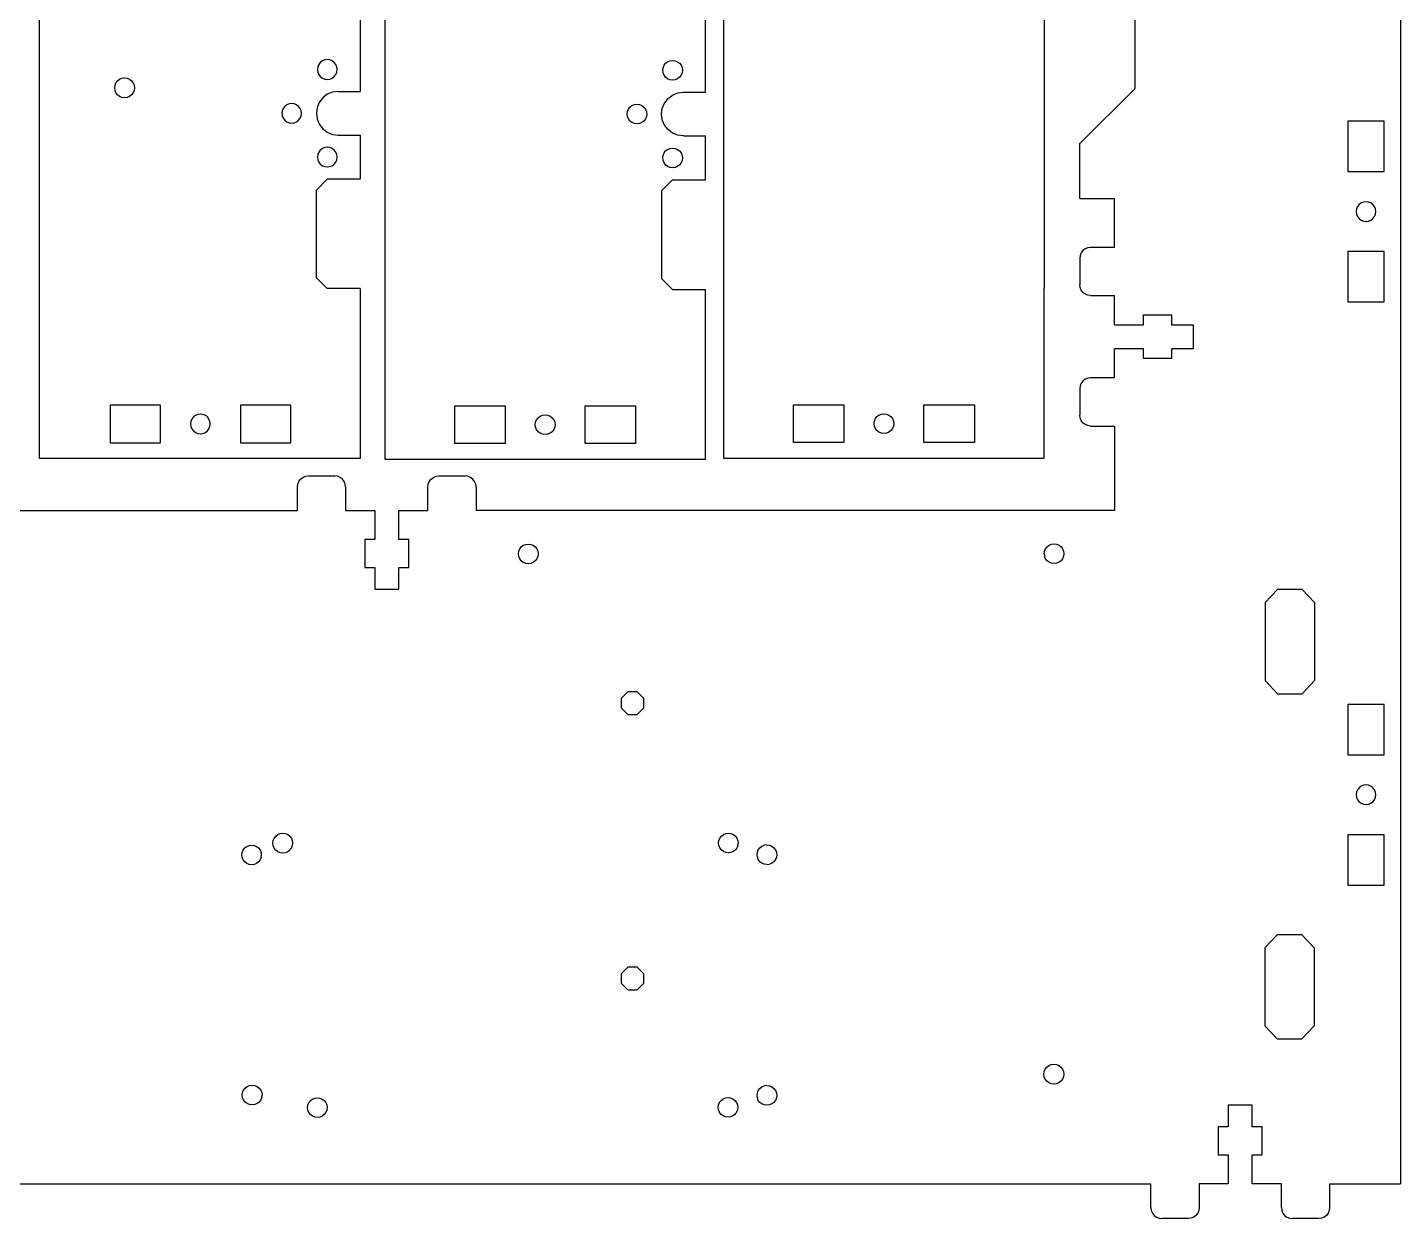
# Model space of a CAD drawing. Extents: x 6 to 601, y 11 to 447.
# Drawn here: x 350.5 to 601.1, y 11.1 to 228.5 of the extents above; entities that cross this region are included whole.
import ezdxf

# ---------------------------------------------------------------- set-up
doc = ezdxf.new("R2010")
doc.units = 0
doc.layers.get('0').update_dxf_attribs({"linetype": 'CONTINUOUS'})

msp = doc.modelspace()

# ---------------------------------------------------------------- linework, layer by layer
at = {"color": 7}
for points in [[(352.731155, 149.854104), (352.731155, 445.854009)], [(415.733541, 445.717274), (415.733541, 149.717363)], [(477.557479, 445.923611), (477.557479, 149.9237)], [(536.057489, 414.923613), (536.057489, 180.923695)], [(601.081483, 347.374506), (601.081483, 17.474593)], [(542.581502, 337.374498), (552.58151, 327.37449), (552.58151, 217.317814), (542.581502, 207.317806)], [(411.231136, 294.104059), (411.231136, 216.854083)], [(474.233523, 216.717345), (474.233523, 287.717313)], [(403.492462, 221.319968), (403.431135, 220.854075)], [(403.431135, 220.854075), (403.492462, 220.388208)], [(403.672294, 221.754079), (403.492462, 221.319968)], [(403.958354, 222.126869), (403.672294, 221.754079)], [(404.331142, 222.41293), (403.958354, 222.126869)], [(404.765256, 222.592762), (404.331142, 222.41293)], [(405.231148, 222.654089), (404.765256, 222.592762)], [(405.697013, 222.592762), (405.231148, 222.654089)], [(406.131155, 222.41293), (405.697013, 222.592762)], [(406.503942, 222.126869), (406.131155, 222.41293)], [(406.789975, 221.754079), (406.503942, 222.126869)], [(406.969807, 221.319968), (406.789975, 221.754079)], [(407.031134, 220.854075), (406.969807, 221.319968)], [(406.969807, 220.388208), (407.031134, 220.854075)], [(466.433522, 220.716234), (466.494877, 221.182098)], [(466.494877, 220.250344), (466.433522, 220.716234)], [(466.494877, 221.182098), (466.674681, 221.616215)], [(466.674681, 221.616215), (466.960741, 221.989028)], [(466.960741, 221.989028), (467.333529, 222.27506)], [(467.333529, 222.27506), (467.767671, 222.454892)], [(467.767671, 222.454892), (468.233535, 222.516219)], [(468.233535, 222.516219), (468.699399, 222.454892)], [(468.699399, 222.454892), (469.133542, 222.27506)], [(469.133542, 222.27506), (469.506329, 221.989028)], [(469.506329, 221.989028), (469.79239, 221.616215)], [(469.79239, 221.616215), (469.972193, 221.182098)], [(469.972193, 221.182098), (470.03352, 220.716234)], [(470.03352, 220.716234), (469.972193, 220.250344)], [(370.031151, 217.504069), (369.969824, 217.038174), (369.789992, 216.604063), (369.50396, 216.231275), (369.131173, 215.945215), (368.69703, 215.765408), (368.231166, 215.704053), (367.765274, 215.765408), (367.331159, 215.945215), (366.958372, 216.231275), (366.672312, 216.604063), (366.49248, 217.038174), (366.431153, 217.504069), (366.49248, 217.969933), (366.672312, 218.404073), (366.958372, 218.776863), (367.331159, 219.062895), (367.765274, 219.242727), (368.231166, 219.304054), (368.69703, 219.242727), (369.131173, 219.062895), (369.50396, 218.776863), (369.789992, 218.404073), (369.969824, 217.969933), (370.031151, 217.504069)], [(403.492462, 220.388208), (403.672294, 219.954097)], [(403.672294, 219.954097), (403.958354, 219.581309)], [(403.958354, 219.581309), (404.331142, 219.295246)], [(404.331142, 219.295246), (404.765256, 219.115414)], [(404.765256, 219.115414), (405.231148, 219.054087)], [(405.231148, 219.054087), (405.697013, 219.115414)], [(405.697013, 219.115414), (406.131155, 219.295246)], [(406.131155, 219.295246), (406.503942, 219.581309)], [(406.503942, 219.581309), (406.789975, 219.954097)], [(406.789975, 219.954097), (406.969807, 220.388208)], [(466.674681, 219.81623), (466.494877, 220.250344)], [(466.960741, 219.44344), (466.674681, 219.81623)], [(467.333529, 219.157382), (466.960741, 219.44344)], [(467.767671, 218.97755), (467.333529, 219.157382)], [(468.233535, 218.916223), (467.767671, 218.97755)], [(468.699399, 218.97755), (468.233535, 218.916223)], [(469.133542, 219.157382), (468.699399, 218.97755)], [(469.506329, 219.44344), (469.133542, 219.157382)], [(469.79239, 219.81623), (469.506329, 219.44344)], [(469.972193, 220.250344), (469.79239, 219.81623)], [(404.402713, 215.682522), (403.767036, 214.854087)], [(405.231148, 216.3182), (404.402713, 215.682522)], [(406.195869, 216.717795), (405.231148, 216.3182)], [(407.231144, 216.854083), (406.195869, 216.717795)], [(407.231144, 216.854083), (411.231136, 216.854083)], [(466.769423, 214.717349), (467.4051, 215.545784)], [(467.4051, 215.545784), (468.233535, 216.181459)], [(468.233535, 216.181459), (469.198255, 216.58106)], [(469.198255, 216.58106), (470.233531, 216.717345)], [(470.233531, 216.717345), (474.233523, 216.717345)], [(396.992489, 213.319955), (396.931134, 212.854091)], [(397.172293, 213.754095), (396.992489, 213.319955)], [(397.458353, 214.126885), (397.172293, 213.754095)], [(397.831141, 214.412946), (397.458353, 214.126885)], [(398.265283, 214.592749), (397.831141, 214.412946)], [(398.731147, 214.654076), (398.265283, 214.592749)], [(399.197012, 214.592749), (398.731147, 214.654076)], [(399.631154, 214.412946), (399.197012, 214.592749)], [(400.003941, 214.126885), (399.631154, 214.412946)], [(400.290002, 213.754095), (400.003941, 214.126885)], [(400.469806, 213.319955), (400.290002, 213.754095)], [(400.531132, 212.854091), (400.469806, 213.319955)], [(403.367438, 213.889364), (403.231152, 212.854091)], [(403.767036, 214.854087), (403.367438, 213.889364)], [(459.933521, 212.717353), (459.994876, 213.183217)], [(459.994876, 213.183217), (460.17468, 213.61736)], [(460.17468, 213.61736), (460.46074, 213.990147)], [(460.46074, 213.990147), (460.833527, 214.276205)], [(460.833527, 214.276205), (461.26767, 214.456011)], [(461.26767, 214.456011), (461.733534, 214.517338)], [(461.733534, 214.517338), (462.199398, 214.456011)], [(462.199398, 214.456011), (462.633541, 214.276205)], [(462.633541, 214.276205), (463.006328, 213.990147)], [(463.006328, 213.990147), (463.292389, 213.61736)], [(463.292389, 213.61736), (463.472192, 213.183217)], [(463.472192, 213.183217), (463.533547, 212.717353)], [(466.233539, 212.717353), (466.369824, 213.752629)], [(466.369824, 213.752629), (466.769423, 214.717349)], [(396.931134, 212.854091), (396.992489, 212.388224)], [(396.992489, 212.388224), (397.172293, 211.954085)], [(397.172293, 211.954085), (397.458353, 211.581297)], [(397.458353, 211.581297), (397.831141, 211.295237)], [(397.831141, 211.295237), (398.265283, 211.11543)], [(398.265283, 211.11543), (398.731147, 211.054075)], [(398.731147, 211.054075), (399.197012, 211.11543)], [(399.197012, 211.11543), (399.631154, 211.295237)], [(399.631154, 211.295237), (400.003941, 211.581297)], [(400.003941, 211.581297), (400.290002, 211.954085)], [(400.290002, 211.954085), (400.469806, 212.388224)], [(400.469806, 212.388224), (400.531132, 212.854091)], [(403.231152, 212.854091), (403.367438, 211.818815)], [(403.367438, 211.818815), (403.767036, 210.854095)], [(403.767036, 210.854095), (404.402713, 210.025657)], [(459.994876, 212.251458), (459.933521, 212.717353)], [(460.17468, 211.817344), (459.994876, 212.251458)], [(460.46074, 211.444559), (460.17468, 211.817344)], [(460.833527, 211.158496), (460.46074, 211.444559)], [(461.26767, 210.978695), (460.833527, 211.158496)], [(461.733534, 210.91734), (461.26767, 210.978695)], [(462.199398, 210.978695), (461.733534, 210.91734)], [(462.633541, 211.158496), (462.199398, 210.978695)], [(463.006328, 211.444559), (462.633541, 211.158496)], [(463.292389, 211.817344), (463.006328, 211.444559)], [(463.472192, 212.251458), (463.292389, 211.817344)], [(463.533547, 212.717353), (463.472192, 212.251458)], [(466.369824, 211.682077), (466.233539, 212.717353)], [(467.4051, 209.888922), (466.769423, 210.717357), (466.369824, 211.682077)], [(591.481469, 211.424534), (591.481469, 202.224541)], [(598.081489, 211.424534), (591.481497, 211.424534)], [(598.081489, 202.224541), (598.081489, 211.424534)], [(404.402713, 210.025657), (405.231148, 209.389983)], [(405.231148, 209.389983), (406.195869, 208.990384)], [(406.195869, 208.990384), (407.231144, 208.854099)], [(407.231144, 208.854099), (411.231136, 208.854099)], [(411.231136, 208.854099), (411.231136, 200.854084)], [(468.233535, 209.253242), (467.4051, 209.888922)], [(469.198255, 208.853646), (468.233535, 209.253242)], [(470.233531, 208.717361), (469.198255, 208.853646)], [(470.233531, 208.717361), (474.233523, 208.717361)], [(474.233523, 200.717349), (474.233523, 208.717361)], [(403.672294, 205.755215), (403.492462, 205.321069)], [(403.958354, 206.127999), (403.672294, 205.755215)], [(404.331142, 206.414062), (403.958354, 206.127999)], [(404.765256, 206.593863), (404.331142, 206.414062)], [(405.231148, 206.655221), (404.765256, 206.593863)], [(405.697013, 206.593863), (405.231148, 206.655221)], [(406.131155, 206.414062), (405.697013, 206.593863)], [(406.503942, 206.127999), (406.131155, 206.414062)], [(406.789975, 205.755215), (406.503942, 206.127999)], [(406.969807, 205.321069), (406.789975, 205.755215)], [(466.433522, 204.717341), (466.494877, 205.183233), (466.674681, 205.617345)], [(466.674681, 205.617345), (466.960741, 205.990135)], [(466.960741, 205.990135), (467.333529, 206.276195)], [(467.333529, 206.276195), (467.767671, 206.456027)], [(467.767671, 206.456027), (468.233535, 206.517354), (468.699399, 206.456027)], [(468.699399, 206.456027), (469.133542, 206.276195)], [(469.133542, 206.276195), (469.506329, 205.990135)], [(469.506329, 205.990135), (469.79239, 205.617345)], [(469.79239, 205.617345), (469.972193, 205.183233)], [(542.581502, 197.317826), (542.581502, 207.317806)], [(403.492462, 205.321069), (403.431135, 204.855205)], [(403.431135, 204.855205), (403.492462, 204.389344)], [(403.492462, 204.389344), (403.672294, 203.955201)], [(403.672294, 203.955201), (403.958354, 203.582411)], [(403.958354, 203.582411), (404.331142, 203.296353)], [(404.331142, 203.296353), (404.765256, 203.116547)], [(404.765256, 203.116547), (405.231148, 203.055223)], [(405.231148, 203.055223), (405.697013, 203.116547)], [(405.697013, 203.116547), (406.131155, 203.296353)], [(406.131155, 203.296353), (406.503942, 203.582411)], [(406.503942, 203.582411), (406.789975, 203.955201)], [(406.789975, 203.955201), (406.969807, 204.389344)], [(407.031134, 204.855205), (406.969807, 205.321069)], [(406.969807, 204.389344), (407.031134, 204.855205)], [(466.674681, 203.81736), (466.494877, 204.251474), (466.433522, 204.717341)], [(466.960741, 203.444547), (466.674681, 203.81736)], [(467.333529, 203.158512), (466.960741, 203.444547)], [(467.767671, 202.97868), (467.333529, 203.158512)], [(468.233535, 202.917356), (467.767671, 202.97868)], [(468.699399, 202.97868), (468.233535, 202.917356)], [(469.133542, 203.158512), (468.699399, 202.97868)], [(469.506329, 203.444547), (469.133542, 203.158512)], [(469.79239, 203.81736), (469.506329, 203.444547)], [(469.972193, 204.251474), (469.79239, 203.81736)], [(469.972193, 205.183233), (470.03352, 204.717341)], [(470.03352, 204.717341), (469.972193, 204.251474)], [(405.231148, 200.854084), (403.231152, 198.854088)], [(411.231136, 200.854084), (405.231148, 200.854084)], [(468.233535, 200.717349), (466.233539, 198.717353)], [(468.233535, 200.717349), (474.233523, 200.717349)], [(591.481469, 202.224541), (598.081489, 202.224541)], [(403.231152, 182.854095), (403.231152, 198.854088)], [(466.233539, 198.717353), (466.233539, 182.717354)], [(542.581502, 197.317826), (548.881492, 197.317826)], [(548.881492, 188.374542), (548.881492, 197.317826)], [(593.221143, 195.825406), (593.041142, 195.390869)], [(593.507486, 196.198561), (593.221143, 195.825406)], [(593.880612, 196.484875), (593.507486, 196.198561)], [(594.781493, 196.72626), (594.315177, 196.664876), (593.880612, 196.484875)], [(595.247809, 196.664876), (594.781493, 196.72626)], [(595.682347, 196.484875), (595.247809, 196.664876)], [(596.521817, 195.390869), (596.341815, 195.825406), (596.055501, 196.198561), (595.682347, 196.484875)], [(593.041142, 195.390869), (592.979758, 194.924553)], [(592.979758, 194.924553), (593.041142, 194.458209)], [(593.041142, 194.458209), (593.221143, 194.023671)], [(593.221143, 194.023671), (593.507486, 193.650517)], [(593.507486, 193.650517), (593.880612, 193.364203)], [(593.880612, 193.364203), (594.315177, 193.184201)], [(594.315177, 193.184201), (594.781493, 193.122818), (595.247809, 193.184201), (595.682347, 193.364203)], [(595.682347, 193.364203), (596.055501, 193.650517)], [(596.055501, 193.650517), (596.341815, 194.023671), (596.521817, 194.458209), (596.5832, 194.924553)], [(596.5832, 194.924553), (596.521817, 195.390869)], [(544.531516, 188.374542), (544.013864, 188.306385), (543.53149, 188.1066), (543.117301, 187.788762), (542.799462, 187.374544), (542.599649, 186.89217)], [(548.881492, 188.374542), (544.531516, 188.374542)], [(542.599649, 186.89217), (542.531492, 186.374546)], [(542.531492, 186.374546), (542.531492, 181.574539)], [(591.481469, 187.624537), (591.481469, 178.424544)], [(598.081489, 187.624537), (591.481497, 187.624537)], [(598.081489, 178.424544), (598.081489, 187.624537)], [(405.231148, 180.854096), (403.231152, 182.854095)], [(411.231136, 180.854096), (405.231148, 180.854096)], [(411.231136, 180.854096), (411.231136, 149.854104)], [(468.233535, 180.717358), (466.233539, 182.717354)], [(468.233535, 180.717358), (474.233523, 180.717358)], [(474.233523, 149.717363), (474.233523, 180.717358)], [(477.557479, 149.9237), (536.057461, 149.9237), (536.057489, 180.923695)], [(544.531516, 179.574543), (544.013864, 179.642699), (543.53149, 179.842485), (543.117301, 180.160323), (542.799462, 180.574541), (542.599649, 181.056915), (542.531492, 181.574539)], [(544.531516, 179.574543), (548.881492, 179.574543)], [(548.881492, 174.274551), (548.881492, 179.574543)], [(591.481469, 178.424544), (598.081489, 178.424544)], [(554.181512, 174.274551), (554.181512, 176.074564)], [(554.181512, 176.074564), (559.281494, 176.074564)], [(559.281494, 176.074564), (559.281494, 174.274551)], [(548.881492, 174.274551), (554.181512, 174.274551)], [(559.281494, 174.274551), (563.231504, 174.274551)], [(563.231504, 174.274551), (563.231504, 169.874537)], [(554.181512, 169.874537), (548.881492, 169.874537)], [(548.881492, 164.574545), (548.881492, 169.874537)], [(554.181512, 168.074552), (554.181512, 169.874537)], [(559.281494, 168.074552), (554.181512, 168.074552)], [(563.231504, 169.874537), (559.281494, 169.874537)], [(559.281494, 169.874537), (559.281494, 168.074552)], [(542.599649, 163.092201), (542.531492, 162.574549)], [(544.531516, 164.574545), (544.013864, 164.506416), (543.53149, 164.306603), (543.117301, 163.988764), (542.799462, 163.574547), (542.599649, 163.092201)], [(548.881492, 164.574545), (544.531516, 164.574545)], [(542.531492, 162.574549), (542.531492, 157.774569)], [(365.581156, 159.604117), (365.581156, 152.704097)], [(374.781149, 159.604117), (365.581156, 159.604117)], [(374.781149, 152.704097), (374.781149, 159.604117)], [(381.614821, 157.894443), (381.180284, 157.714442)], [(382.081137, 157.955829), (381.614821, 157.894443)], [(382.547481, 157.894443), (382.081137, 157.955829)], [(382.982018, 157.714442), (382.547481, 157.894443)], [(398.581146, 159.604117), (389.381153, 159.604117)], [(389.381153, 159.604117), (389.381153, 152.704097)], [(398.581146, 152.704097), (398.581146, 159.604117)], [(428.483551, 159.467382), (437.683544, 159.467382)], [(428.483551, 152.567359), (428.483551, 159.467382)], [(437.683544, 159.467382), (437.683544, 152.567359)], [(452.283549, 159.467382), (461.483542, 159.467382)], [(452.283549, 152.567359), (452.283549, 159.467382)], [(461.483542, 159.467382), (461.483542, 152.567359)], [(490.307517, 159.673719), (499.507482, 159.673719)], [(490.307517, 152.773696), (490.307517, 159.673719)], [(499.50751, 159.673719), (499.50751, 152.773696)], [(505.906645, 157.784041), (506.341154, 157.964045)], [(506.341182, 157.964045), (506.807498, 158.025428)], [(506.807498, 158.025428), (507.273814, 157.964045)], [(507.273814, 157.964045), (507.70838, 157.784041)], [(514.107515, 159.673719), (523.307479, 159.673719)], [(514.107515, 152.773696), (514.107515, 159.673719)], [(523.307508, 159.673719), (523.307508, 152.773696)], [(380.340814, 156.620439), (380.27943, 156.154123)], [(380.27943, 156.154123), (380.340814, 155.687779)], [(380.520815, 157.054973), (380.340814, 156.620439)], [(380.340814, 155.687779), (380.520815, 155.253241)], [(380.807129, 157.42813), (380.520815, 157.054973)], [(381.180284, 157.714442), (380.807129, 157.42813)], [(383.355173, 157.42813), (382.982018, 157.714442)], [(383.641487, 157.054973), (383.355173, 157.42813)], [(383.821488, 156.620439), (383.641487, 157.054973)], [(383.641487, 155.253241), (383.821488, 155.687779)], [(383.882872, 156.154123), (383.821488, 156.620439)], [(383.821488, 155.687779), (383.882872, 156.154123)], [(443.181826, 156.017354), (443.243209, 156.483698)], [(443.243209, 155.551038), (443.181826, 156.017354)], [(443.243209, 156.483698), (443.42321, 156.918238)], [(443.42321, 155.116503), (443.243209, 155.551038)], [(443.42321, 156.918238), (443.709525, 157.291392)], [(443.709525, 157.291392), (444.082679, 157.577704)], [(444.082679, 157.577704), (444.517217, 157.757708)], [(444.517217, 157.757708), (444.983532, 157.819091)], [(444.983532, 157.819091), (445.449848, 157.757708)], [(445.449848, 157.757708), (445.884414, 157.577704)], [(445.884414, 157.577704), (446.25754, 157.291392)], [(446.25754, 157.291392), (446.543883, 156.918238)], [(446.543883, 156.918238), (446.723884, 156.483698)], [(446.723884, 155.551038), (446.543883, 155.116503)], [(446.723884, 156.483698), (446.785267, 156.017354)], [(446.785267, 156.017354), (446.723884, 155.551038)], [(505.005792, 156.223691), (505.067175, 156.690035)], [(505.067175, 155.757375), (505.005792, 156.223691)], [(505.067175, 156.690035), (505.247176, 157.124575)], [(505.247176, 155.32284), (505.067175, 155.757375)], [(505.247176, 157.124575), (505.533491, 157.497729)], [(505.533491, 157.497729), (505.906645, 157.784041)], [(507.70838, 157.784041), (508.081506, 157.497729)], [(508.081506, 157.497729), (508.367848, 157.124575)], [(508.367848, 157.124575), (508.54785, 156.690035)], [(508.54785, 155.757375), (508.367848, 155.32284)], [(508.54785, 156.690035), (508.609233, 156.223691)], [(508.609233, 156.223691), (508.54785, 155.757375)], [(544.531516, 155.774545), (544.013864, 155.842702), (543.53149, 156.042515), (543.117301, 156.360354), (542.799462, 156.774571), (542.599649, 157.256917), (542.531492, 157.774569)], [(544.531516, 155.774545), (548.881492, 155.774545)], [(548.881492, 155.774545), (548.881492, 140.374553)], [(380.520815, 155.253241), (380.807129, 154.880084)], [(380.807129, 154.880084), (381.180284, 154.593773)], [(381.180284, 154.593773), (381.614821, 154.413771)], [(381.614821, 154.413771), (382.081137, 154.352385)], [(382.081137, 154.352385), (382.547481, 154.413771)], [(382.547481, 154.413771), (382.982018, 154.593773)], [(382.982018, 154.593773), (383.355173, 154.880084)], [(383.355173, 154.880084), (383.641487, 155.253241)], [(443.709525, 154.743349), (443.42321, 155.116503)], [(444.082679, 154.457032), (443.709525, 154.743349)], [(444.517217, 154.277033), (444.082679, 154.457032)], [(444.983532, 154.21565), (444.517217, 154.277033)], [(445.449848, 154.277033), (444.983532, 154.21565)], [(445.884414, 154.457032), (445.449848, 154.277033)], [(446.25754, 154.743349), (445.884414, 154.457032)], [(446.543883, 155.116503), (446.25754, 154.743349)], [(505.533491, 154.949686), (505.247148, 155.32284)], [(505.906645, 154.663369), (505.533491, 154.949686)], [(506.341182, 154.48337), (505.906645, 154.663369)], [(506.807498, 154.421987), (506.341154, 154.48337)], [(507.273814, 154.48337), (506.807498, 154.421987)], [(507.70838, 154.663369), (507.273814, 154.48337)], [(508.081506, 154.949686), (507.70838, 154.663369)], [(508.367848, 155.32284), (508.081506, 154.949686)], [(365.581156, 152.704097), (374.781149, 152.704097)], [(389.381153, 152.704097), (398.581146, 152.704097)], [(437.683544, 152.567359), (428.483551, 152.567359)], [(461.483542, 152.567359), (452.283549, 152.567359)], [(499.50751, 152.773696), (490.307517, 152.773696)], [(523.307508, 152.773696), (514.107515, 152.773696)], [(411.231136, 149.854104), (352.731155, 149.854104)], [(415.733541, 149.717363), (474.233523, 149.717363)], [(399.781545, 144.674548), (399.849693, 145.1922), (400.049495, 145.674574), (400.367331, 146.088763), (400.781545, 146.406602), (401.263906, 146.606415)], [(401.263906, 146.606415), (401.781546, 146.674572)], [(401.781546, 146.674572), (406.581539, 146.674572)], [(408.581541, 144.674548), (408.513393, 145.1922), (408.313591, 145.674574), (407.995755, 146.088763), (407.58154, 146.406602), (407.09918, 146.606415), (406.581539, 146.674572)], [(423.581534, 144.674548), (423.649685, 145.1922), (423.849484, 145.674574), (424.167323, 146.088763), (424.581534, 146.406602), (425.063897, 146.606415)], [(425.063897, 146.606415), (425.581535, 146.674572)], [(425.581535, 146.674572), (430.381529, 146.674572)], [(432.11358, 145.674574), (431.795741, 146.088763), (431.381529, 146.406602), (430.899166, 146.606415), (430.381529, 146.674572)], [(432.38153, 144.674548), (432.313382, 145.1922), (432.11358, 145.674574)], [(399.781545, 140.374553), (399.781545, 144.674548)], [(408.581541, 144.674548), (408.581541, 140.374553)], [(423.581534, 140.374553), (423.581534, 144.674548)], [(432.38153, 144.674548), (432.38153, 140.374553)], [(287.514216, 140.374553), (399.781545, 140.374553)], [(408.581541, 140.374553), (413.881533, 140.374553)], [(413.881533, 140.374553), (413.881533, 135.074561)], [(418.281539, 135.074561), (418.281539, 140.374553)], [(418.281539, 140.374553), (423.581534, 140.374553)], [(548.881492, 140.374553), (432.38153, 140.374553)], [(412.081534, 135.074561), (412.081534, 129.974552)], [(413.881533, 135.074561), (412.081534, 135.074561)], [(420.081535, 135.074561), (418.281539, 135.074561)], [(420.081535, 129.974552), (420.081535, 135.074561)], [(440.102808, 132.441936), (440.164209, 132.9078)], [(440.164209, 132.9078), (440.344092, 133.341914)], [(440.344092, 133.341914), (440.6302, 133.714645)], [(440.6302, 133.714645), (441.003032, 134.000649)], [(441.003032, 134.000649), (441.437183, 134.180425)], [(441.437183, 134.180425), (441.903067, 134.241667)], [(441.903067, 134.241667), (442.368932, 134.180284)], [(442.368932, 134.180284), (442.803032, 134.000395)], [(442.803032, 134.000395), (443.175782, 133.714278)], [(443.175782, 133.714278), (443.461783, 133.341463)], [(443.461783, 133.341463), (443.641542, 132.907292)], [(443.641542, 132.907292), (443.70281, 132.441428)], [(536.05929, 132.465925), (536.120673, 132.931789)], [(536.120673, 132.931789), (536.300561, 133.365903)], [(536.300561, 133.365903), (536.586678, 133.738634)], [(536.586678, 133.738634), (536.959494, 134.024638)], [(536.959494, 134.024638), (537.393665, 134.204414)], [(537.393665, 134.204414), (537.859529, 134.265684)], [(537.859529, 134.265684), (538.325393, 134.204273)], [(538.325393, 134.204273), (538.759507, 134.024384)], [(538.759507, 134.024384), (539.132266, 133.738295)], [(539.132266, 133.738295), (539.418242, 133.365452)], [(539.418242, 133.365452), (539.598018, 132.931309)], [(539.598018, 132.931309), (539.659288, 132.465417)], [(440.164076, 131.976043), (440.102808, 132.441936)], [(440.343835, 131.541901), (440.164076, 131.976043)], [(440.629836, 131.169057), (440.343835, 131.541901)], [(441.002587, 130.88294), (440.629836, 131.169057)], [(441.436687, 130.70308), (441.002587, 130.88294)], [(441.902551, 130.641669), (441.436687, 130.70308)], [(442.368435, 130.702939), (441.902551, 130.641669)], [(442.802586, 130.882686), (442.368435, 130.702939)], [(443.175418, 131.16869), (442.802586, 130.882686)], [(443.461527, 131.541449), (443.175418, 131.16869)], [(443.641409, 131.975564), (443.461527, 131.541449)], [(443.70281, 132.441428), (443.641409, 131.975564)], [(536.05929, 132.465925), (536.12056, 132.000061)], [(536.300307, 131.56589), (536.12056, 132.000061)], [(536.586311, 131.193046), (536.300307, 131.56589)], [(536.959071, 130.906957), (536.586311, 131.193046)], [(537.393157, 130.727069), (536.959071, 130.906957)], [(537.859021, 130.665657), (537.393157, 130.727069)], [(538.324913, 130.726928), (537.859021, 130.665657)], [(538.759056, 130.906675), (538.324913, 130.726928)], [(539.131899, 131.192679), (538.759056, 130.906675)], [(539.417988, 131.565438), (539.131899, 131.192679)], [(539.597877, 131.999553), (539.417988, 131.565438)], [(539.659288, 132.465417), (539.597877, 131.999553)], [(412.081534, 129.974552), (413.881533, 129.974552)], [(413.881533, 129.974552), (413.881533, 126.024541)], [(418.281539, 129.974552), (420.081535, 129.974552)], [(418.281539, 126.024541), (418.281539, 129.974552)], [(413.881533, 126.024541), (418.281539, 126.024541)], [(576.361495, 123.577279), (578.621502, 125.957259)], [(583.141489, 125.957259), (578.621502, 125.957259)], [(583.141489, 125.957259), (585.401496, 123.577279)], [(576.361495, 123.577279), (576.361495, 109.302084)], [(585.401496, 123.577279), (585.401496, 109.302084), (583.141489, 106.922076)], [(578.621502, 106.922076), (576.361495, 109.302084)], [(461.792341, 107.265609), (460.079615, 107.266078), (458.868867, 106.054665), (458.868383, 104.341905), (460.079809, 103.131191), (461.792554, 103.130675), (463.003286, 104.342133), (463.003786, 106.054847), (461.792341, 107.265609)], [(578.621502, 106.922076), (583.141489, 106.922076)], [(591.481469, 104.974545), (591.481469, 95.774552)], [(598.081489, 104.974545), (591.481497, 104.974545)], [(598.081489, 95.774552), (598.081489, 104.974545)], [(591.481469, 95.774552), (598.081489, 95.774552)], [(594.315177, 90.214887), (593.880612, 90.034914)], [(594.781493, 90.276299), (594.315177, 90.214887)], [(595.247809, 90.214887), (594.781493, 90.276299)], [(595.682347, 90.034914), (595.247809, 90.214887)], [(593.041142, 88.94088), (592.979758, 88.474564)], [(592.979758, 88.474564), (593.041142, 88.008248)], [(593.507486, 89.748572), (593.221143, 89.375417), (593.041142, 88.94088)], [(593.041142, 88.008248), (593.221143, 87.573711)], [(593.880612, 90.034914), (593.507486, 89.748572)], [(596.055501, 89.748572), (595.682347, 90.034914)], [(596.341815, 89.375417), (596.055501, 89.748572)], [(596.055501, 87.200557), (596.341815, 87.573711), (596.521817, 88.008248)], [(596.521817, 88.94088), (596.341815, 89.375417)], [(596.5832, 88.474564), (596.521817, 88.94088)], [(596.521817, 88.008248), (596.5832, 88.474564)], [(593.221143, 87.573711), (593.507486, 87.200557)], [(593.507486, 87.200557), (593.880612, 86.914214)], [(593.880612, 86.914214), (594.315177, 86.734241)], [(594.315177, 86.734241), (594.781493, 86.672829)], [(594.781493, 86.672829), (595.247809, 86.734241)], [(595.247809, 86.734241), (595.682347, 86.914214)], [(595.682347, 86.914214), (596.055501, 87.200557)], [(395.372644, 80.105699), (395.552526, 80.539813)], [(395.552526, 80.539813), (395.666392, 80.688149)], [(395.666392, 80.688149), (395.696903, 80.761781)], [(395.696903, 80.761781), (395.838632, 80.912572)], [(395.838632, 80.912572), (396.211465, 81.198548)], [(396.211465, 81.198548), (396.645618, 81.378323)], [(396.645618, 81.378323), (397.111499, 81.439594)], [(397.111499, 81.439594), (397.577366, 81.378182)], [(397.577366, 81.378182), (398.011467, 81.198294)], [(398.011467, 81.198294), (398.384217, 80.912205)], [(398.384217, 80.912205), (398.670216, 80.539361)], [(398.670216, 80.539361), (398.849977, 80.105219)], [(476.627944, 79.669835), (476.689327, 80.135699), (476.771933, 80.335004)], [(476.771933, 80.335004), (476.779271, 80.390066)], [(476.779186, 80.390066), (476.869215, 80.569785)], [(476.869215, 80.569785), (477.155332, 80.942544)], [(477.155332, 80.942544), (477.528148, 81.228548)], [(477.528148, 81.228548), (477.962318, 81.408295), (478.428183, 81.469566), (478.894047, 81.408154)], [(478.894047, 81.408154), (479.328161, 81.228294)], [(479.328161, 81.228294), (479.70092, 80.942177)], [(479.70092, 80.942177), (479.986896, 80.569333)], [(479.986896, 80.569333), (480.166672, 80.135191), (480.227942, 79.669299)], [(591.481469, 81.174576), (591.481469, 71.974583)], [(598.081489, 81.174576), (591.481497, 81.174576)], [(598.081489, 71.974583), (598.081489, 81.174576)], [(389.628865, 77.498615), (389.690266, 77.964479)], [(389.690266, 77.964479), (389.870148, 78.398565)], [(389.870148, 78.398565), (390.156257, 78.771324)], [(390.156257, 78.771324), (390.529089, 79.057328)], [(390.529089, 79.057328), (390.96324, 79.237075)], [(390.96324, 79.237075), (391.429124, 79.298346)], [(391.429124, 79.298346), (391.894989, 79.236962)], [(391.894989, 79.236962), (392.329089, 79.057074)], [(392.329089, 79.057074), (392.701839, 78.770957)], [(392.701839, 78.770957), (392.98784, 78.398113)], [(392.98784, 78.398113), (393.167599, 77.963971)], [(393.228867, 77.498078), (393.167599, 77.963971)], [(395.311243, 79.639835), (395.372644, 80.105699)], [(395.372511, 79.17397), (395.311243, 79.639835)], [(395.55227, 78.7398), (395.372511, 79.17397)], [(395.838268, 78.366984), (395.55227, 78.7398)], [(396.211019, 78.080867), (395.838268, 78.366984)], [(396.645119, 77.900979), (396.211019, 78.080867)], [(397.110986, 77.839595), (396.645119, 77.900979)], [(397.576867, 77.900866), (397.110986, 77.839595)], [(398.011021, 78.080613), (397.576867, 77.900866)], [(398.383853, 78.366617), (398.011021, 78.080613)], [(398.52823, 78.588585), (398.383853, 78.366617)], [(398.669959, 78.739376), (398.52823, 78.588585)], [(398.669959, 78.739376), (398.849842, 79.173462)], [(398.911242, 79.639327), (398.849842, 79.173462)], [(398.849977, 80.105219), (398.911242, 79.639327)], [(476.689214, 79.203942), (476.627944, 79.669835)], [(476.868961, 78.7698), (476.689214, 79.203942)], [(477.154965, 78.396956), (476.868961, 78.7698)], [(477.527724, 78.110839), (477.154965, 78.396956)], [(477.96181, 77.930979), (477.527724, 78.110839)], [(478.427675, 77.869567), (477.96181, 77.930979)], [(478.893567, 77.930838), (478.427675, 77.869567)], [(479.32771, 78.110585), (478.893567, 77.930838)], [(479.700553, 78.396589), (479.32771, 78.110585)], [(479.986642, 78.769348), (479.700553, 78.396589)], [(480.076502, 79.023715), (479.986642, 78.769348)], [(480.16653, 79.203434), (480.076502, 79.023715)], [(480.16653, 79.203434), (480.227942, 79.669299)], [(483.645512, 77.530647), (483.706924, 77.996511)], [(483.706924, 77.996511), (483.886812, 78.430597)], [(483.886812, 78.430597), (484.172901, 78.803356)], [(484.172901, 78.803356), (484.545744, 79.08936)], [(484.545744, 79.08936), (484.979887, 79.269107)], [(485.445779, 79.330378), (484.979887, 79.269107)], [(485.445779, 79.330378), (485.911644, 79.268995)], [(485.911644, 79.268995), (486.34573, 79.089106)], [(486.34573, 79.089106), (486.718489, 78.802989)], [(486.718489, 78.802989), (487.004493, 78.430145)], [(487.004493, 78.430145), (487.18424, 77.996003)], [(487.18424, 77.996003), (487.24551, 77.530139)], [(389.690133, 77.032722), (389.628865, 77.498615)], [(389.869892, 76.59858), (389.690133, 77.032722)], [(390.155893, 76.225736), (389.869892, 76.59858)], [(390.528643, 75.939619), (390.155893, 76.225736)], [(390.962744, 75.759759), (390.528643, 75.939619)], [(391.428608, 75.698347), (390.962744, 75.759759)], [(391.894492, 75.759618), (391.428608, 75.698347)], [(392.328643, 75.939365), (391.894492, 75.759618)], [(392.701475, 76.225369), (392.328643, 75.939365)], [(392.987584, 76.598128), (392.701475, 76.225369)], [(393.167466, 77.032214), (392.987584, 76.598128)], [(393.167466, 77.032214), (393.228867, 77.498078)], [(483.706782, 77.064754), (483.645512, 77.530647)], [(483.88653, 76.630612), (483.706782, 77.064754)], [(484.172534, 76.257768), (483.88653, 76.630612)], [(484.545293, 75.971679), (484.172534, 76.257768)], [(484.979379, 75.791791), (484.545293, 75.971679)], [(485.445271, 75.730379), (484.979379, 75.791791)], [(485.445271, 75.730379), (485.911136, 75.79165)], [(486.345306, 75.971397), (485.911136, 75.79165)], [(486.718122, 76.257401), (486.345306, 75.971397)], [(487.004239, 76.63016), (486.718122, 76.257401)], [(487.184127, 77.064275), (487.004239, 76.63016)], [(487.24551, 77.530139), (487.184127, 77.064275)], [(591.481469, 71.974583), (598.081489, 71.974583)], [(576.296437, 60.555906), (578.556445, 62.935886)], [(583.076431, 62.935886), (578.556445, 62.935886)], [(583.076431, 62.935886), (585.336438, 60.555906)], [(576.296437, 60.555906), (576.296437, 46.280711)], [(585.336438, 60.555906), (585.336438, 46.280711), (583.076431, 43.900702)], [(461.792349, 57.030053), (460.079624, 57.030522), (458.868876, 55.81911), (458.868392, 54.10635), (460.079817, 52.895636), (461.792563, 52.895119), (463.003295, 54.106578), (463.003795, 55.819291), (461.792349, 57.030053)], [(578.556445, 43.900702), (576.296437, 46.280711)], [(578.556445, 43.900702), (583.076431, 43.900702)], [(536.015715, 37.47286), (536.077098, 37.938724)], [(536.077098, 37.938724), (536.256986, 38.372838)], [(536.256986, 38.372838), (536.543103, 38.745597)], [(536.543103, 38.745597), (536.915919, 39.031573)], [(536.915919, 39.031573), (537.350089, 39.211349)], [(537.350089, 39.211349), (537.815954, 39.272619)], [(537.815954, 39.272619), (538.281818, 39.211208)], [(538.281818, 39.211208), (538.715932, 39.031319)], [(538.715932, 39.031319), (539.088691, 38.745231)], [(539.088691, 38.745231), (539.374667, 38.372387)], [(539.374667, 38.372387), (539.554443, 37.938244)], [(539.554443, 37.938244), (539.615713, 37.472352)], [(390.248476, 34.937133), (390.621308, 35.223137)], [(390.621308, 35.223137), (391.055459, 35.402884)], [(391.055459, 35.402884), (391.521343, 35.464155)], [(391.521343, 35.464155), (391.987207, 35.402743)], [(391.987207, 35.402743), (392.421308, 35.222883)], [(392.421308, 35.222883), (392.794058, 34.936766)], [(484.172901, 34.87146), (484.545744, 35.157464)], [(484.545744, 35.157464), (484.979887, 35.337239)], [(485.445779, 35.398481), (484.979887, 35.337239)], [(485.445779, 35.398481), (485.911644, 35.337098)], [(485.911644, 35.337098), (486.34573, 35.15721)], [(486.34573, 35.15721), (486.718489, 34.871093)], [(536.076957, 37.006996), (536.015715, 37.47286)], [(536.256732, 36.572825), (536.076957, 37.006996)], [(536.542736, 36.200009), (536.256732, 36.572825)], [(536.915495, 35.913893), (536.542736, 36.200009)], [(537.349581, 35.734004), (536.915495, 35.913893)], [(537.815446, 35.672621), (537.349581, 35.734004)], [(538.281338, 35.733891), (537.815446, 35.672621)], [(538.715481, 35.913639), (538.281338, 35.733891)], [(539.088324, 36.199643), (538.715481, 35.913639)], [(539.374413, 36.572373), (539.088324, 36.199643)], [(539.554301, 37.006488), (539.374413, 36.572373)], [(539.615713, 37.472352), (539.554301, 37.006488)], [(389.721084, 33.664423), (389.782485, 34.130288)], [(389.782352, 33.198531), (389.721084, 33.664423)], [(389.962111, 32.764389), (389.782352, 33.198531)], [(389.782485, 34.130288), (389.962367, 34.564374)], [(390.248112, 32.391545), (389.962111, 32.764389)], [(389.962367, 34.564374), (390.248476, 34.937133)], [(393.0798, 32.763937), (392.793694, 32.391178)], [(392.794058, 34.936766), (393.080059, 34.563922)], [(393.259683, 33.198023), (393.0798, 32.763937)], [(393.080059, 34.563922), (393.259818, 34.12978)], [(393.259683, 33.198023), (393.321083, 33.663887)], [(393.259818, 34.12978), (393.321083, 33.663887)], [(402.037956, 32.539401), (402.139308, 32.649383)], [(402.139308, 32.649383), (402.512141, 32.935387)], [(402.512141, 32.935387), (402.946294, 33.115163)], [(402.946294, 33.115163), (403.412175, 33.176405)], [(403.412175, 33.176405), (403.87804, 33.115021)], [(403.87804, 33.115021), (404.31214, 32.935133)], [(404.31214, 32.935133), (404.684893, 32.649016)], [(404.684893, 32.649016), (404.970892, 32.276201)], [(476.91327, 32.494443), (477.083817, 32.682347)], [(477.083817, 32.682347), (477.456661, 32.968351)], [(477.456661, 32.968351), (477.890803, 33.148098)], [(477.890803, 33.148098), (478.356696, 33.209368)], [(478.356696, 33.209368), (478.82256, 33.147957)], [(478.82256, 33.147957), (479.256674, 32.968068)], [(479.256674, 32.968068), (479.629405, 32.68198)], [(479.629405, 32.68198), (479.915409, 32.309136)], [(483.645512, 33.59875), (483.706924, 34.064615)], [(483.706782, 33.132858), (483.645512, 33.59875)], [(483.88653, 32.698715), (483.706782, 33.132858)], [(483.706924, 34.064615), (483.886812, 34.498729)], [(484.172534, 32.325872), (483.88653, 32.698715)], [(483.886812, 34.498729), (484.172901, 34.87146)], [(487.004239, 32.698264), (486.718122, 32.325505)], [(486.718489, 34.871093), (487.004493, 34.498277)], [(487.184127, 33.132378), (487.004239, 32.698264)], [(487.004493, 34.498277), (487.18424, 34.064107)], [(487.24551, 33.598242), (487.184127, 33.132378)], [(487.18424, 34.064107), (487.24551, 33.598242)], [(390.620862, 32.105428), (390.248112, 32.391545)], [(391.054963, 31.925568), (390.620862, 32.105428)], [(391.520827, 31.864156), (391.054963, 31.925568)], [(391.986711, 31.925427), (391.520827, 31.864156)], [(392.420862, 32.105174), (391.986711, 31.925427)], [(392.793694, 32.391178), (392.420862, 32.105174)], [(401.611917, 31.376674), (401.67332, 31.842538)], [(401.673184, 30.910781), (401.611917, 31.376674)], [(402.138944, 30.103795), (401.852943, 30.476639), (401.673184, 30.910781)], [(401.67332, 31.842538), (401.853202, 32.276652), (402.018094, 32.49148)], [(402.018094, 32.49148), (402.037962, 32.539401)], [(402.511695, 29.817706), (402.138944, 30.103795)], [(404.684526, 30.103456), (404.311694, 29.817452)], [(404.869283, 30.366205), (404.684526, 30.103456)], [(404.970635, 30.476187), (404.869283, 30.366205)], [(405.150518, 30.910301), (404.970635, 30.476187)], [(404.970892, 32.276201), (405.15065, 31.84203)], [(405.211918, 31.376166), (405.150518, 30.910301)], [(405.15065, 31.84203), (405.211918, 31.376166)], [(476.556428, 31.409609), (476.61784, 31.875501)], [(476.617699, 30.943745), (476.556428, 31.409609)], [(476.797474, 30.509602), (476.617699, 30.943745)], [(476.61784, 31.875501), (476.797728, 32.309587)], [(477.08345, 30.136759), (476.797474, 30.509602)], [(476.797728, 32.309587), (476.882339, 32.419823)], [(476.882339, 32.419823), (476.91327, 32.494443)], [(477.456209, 29.850642), (477.08345, 30.136759)], [(479.629038, 30.136392), (479.256223, 29.850388)], [(479.74458, 30.321247), (479.629038, 30.136392)], [(479.915155, 30.509151), (479.74458, 30.321247)], [(480.095044, 30.943237), (479.915155, 30.509151)], [(479.915409, 32.309136), (480.095156, 31.874993)], [(480.095156, 31.874993), (480.156427, 31.409101), (480.095044, 30.943237)], [(484.545293, 32.039783), (484.172534, 32.325872)], [(484.979379, 31.859895), (484.545293, 32.039783)], [(485.445271, 31.798483), (484.979379, 31.859895)], [(485.911136, 31.859753), (485.445271, 31.798483)], [(486.345306, 32.039529), (485.911136, 31.859753)], [(486.718122, 32.325505), (486.345306, 32.039529)], [(569.631486, 31.824577), (569.631486, 27.874595), (567.831501, 27.874595)], [(574.031499, 31.824577), (569.631486, 31.824577)], [(575.831485, 27.874595), (574.031499, 27.874595), (574.031499, 31.824577)], [(402.945795, 29.637818), (402.511695, 29.817706)], [(403.411659, 29.576406), (402.945795, 29.637818)], [(403.877543, 29.637677), (403.411659, 29.576406)], [(404.311694, 29.817452), (403.877543, 29.637677)], [(477.890324, 29.670753), (477.456209, 29.850642)], [(478.356188, 29.60937), (477.890324, 29.670753)], [(478.822052, 29.67064), (478.356188, 29.60937)], [(479.256223, 29.850388), (478.822052, 29.67064)], [(567.831501, 27.874595), (567.831501, 22.774585), (569.631486, 22.774585)], [(574.031499, 22.774585), (575.831485, 22.774585), (575.831485, 27.874595)], [(569.631486, 22.774585), (569.631486, 17.474593)], [(574.031499, 17.474593), (574.031499, 22.774585)], [(287.359183, 17.474593), (555.531508, 17.474593), (555.531508, 17.474593)], [(555.531494, 13.124589), (555.531494, 17.474593)], [(569.631486, 17.474593), (564.331493, 17.474593), (564.331493, 13.124589)], [(579.331492, 17.474593), (574.031499, 17.474593)], [(579.331492, 13.124589), (579.331492, 17.474593)], [(588.131491, 17.474593), (588.131491, 13.124589)], [(588.131491, 17.474593), (601.081483, 17.474593)], [(555.531494, 13.124589), (555.599651, 12.606937), (555.799436, 12.124591), (556.117275, 11.710374), (556.531492, 11.392535), (557.013866, 11.19275), (557.53149, 11.124593)], [(564.331493, 13.124589), (564.263337, 12.606937), (564.063552, 12.124591), (563.745713, 11.710374), (563.331495, 11.392535), (562.849121, 11.19275)], [(579.331492, 13.124589), (579.399648, 12.606937), (579.599433, 12.124591), (579.917272, 11.710374), (580.33149, 11.392535), (580.813836, 11.19275), (581.331488, 11.124593)], [(588.131491, 13.124589), (588.063334, 12.606937), (587.863521, 12.124591), (587.545711, 11.710374), (587.131493, 11.392535), (586.649119, 11.19275)], [(562.331497, 11.124593), (557.53149, 11.124593)], [(562.849121, 11.19275), (562.331497, 11.124593)], [(586.131495, 11.124593), (581.331488, 11.124593)], [(586.649119, 11.19275), (586.131495, 11.124593)]]:
    msp.add_lwpolyline(points, dxfattribs=at)

doc.saveas('drawing.dxf')
